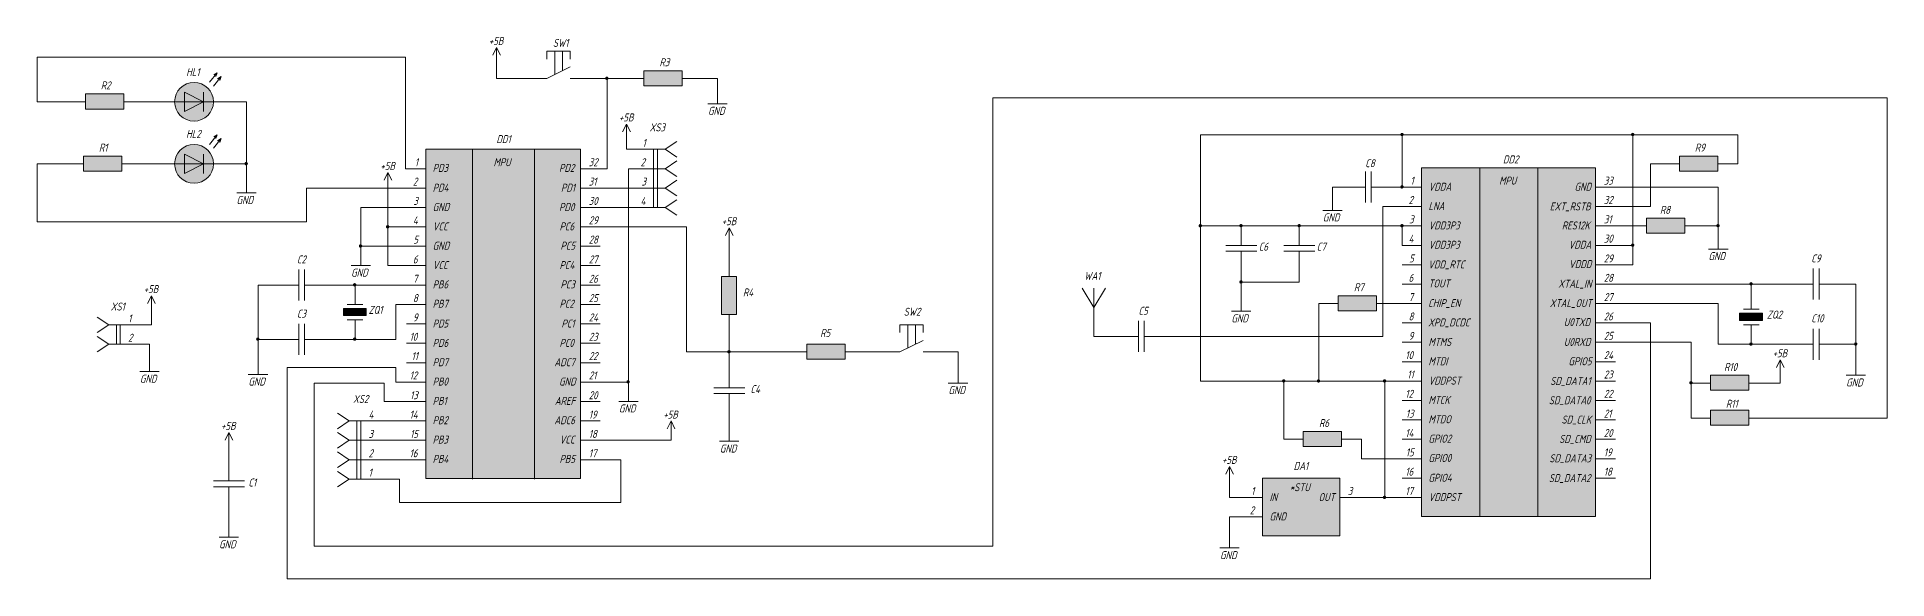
# Model space of a CAD drawing. Header units: inches. Extents: x -1760 to 1149, y 359 to 957.
# Drawn here: x -1759.9 to -1271.4, y 669.5 to 812.5 of the extents above; entities that cross this region are included whole.
import ezdxf

# ---------------------------------------------------------------- set-up
doc = ezdxf.new("R2010")
doc.units = ezdxf.units.IN
doc.header["$MEASUREMENT"] = 0
doc.layers.add('PDF_Geometry', color=7, linetype='Continuous')
doc.layers.add('PDF_Text', color=7, linetype='Continuous')
doc.layers.add('PDF_Solid Fills', color=7, linetype='Continuous', true_color=0x0d0d0d)
doc.styles.add('PDF GOST type A Italic', font='')
doc.styles.get('PDF GOST type A Italic').set_extended_font_data('GOST type A', italic=True)

msp = doc.modelspace()

# ---------------------------------------------------------------- hatches: boundary and pattern name
at = {"layer": 'PDF_Solid Fills', "transparency": 33554559}
for points in [[(-1609, 801.62, 0.419491), (-1609.46, 802.08), (-1609.46, 802.08, 0.413793), (-1609.91, 801.63), (-1609.91, 801.63, 0.419865), (-1609.45, 801.17), (-1609.45, 801.17, 0.413405)], [(-1609, 801.62, 0.419491), (-1609.46, 802.08), (-1609.46, 802.08, 0.413793), (-1609.91, 801.63), (-1609.91, 801.63, 0.419865), (-1609.45, 801.17), (-1609.45, 801.17, 0.413405)], [(-1399.06, 786.77, 0.419491), (-1399.51, 787.23), (-1399.51, 787.23, 0.413793), (-1399.97, 786.77), (-1399.97, 786.77, 0.419491), (-1399.51, 786.32), (-1399.51, 786.32, 0.413793)], [(-1399.06, 786.77, 0.419491), (-1399.51, 787.23), (-1399.51, 787.23, 0.413793), (-1399.97, 786.77), (-1399.97, 786.77, 0.419491), (-1399.51, 786.32), (-1399.51, 786.32, 0.413793)], [(-1399.06, 786.77, 0.419491), (-1399.51, 787.23), (-1399.51, 787.23, 0.413793), (-1399.97, 786.77), (-1399.97, 786.77, 0.419491), (-1399.51, 786.32), (-1399.51, 786.32, 0.413793)], [(-1338.14, 786.77, 0.419118), (-1338.59, 787.23), (-1338.59, 787.23, 0.413793), (-1339.05, 786.77), (-1339.05, 786.77, 0.419118), (-1338.59, 786.32), (-1338.59, 786.32, 0.413793)], [(-1338.14, 786.77, 0.419118), (-1338.59, 787.23), (-1338.59, 787.23, 0.413793), (-1339.05, 786.77), (-1339.05, 786.77, 0.419118), (-1338.59, 786.32), (-1338.59, 786.32, 0.413793)], [(-1704.23, 779.09, 0.419491), (-1704.69, 779.55), (-1704.69, 779.55, 0.414655), (-1705.14, 779.1), (-1705.14, 779.1, 0.419492), (-1704.68, 778.64), (-1704.68, 778.64, 0.412931)], [(-1399.06, 772.96, 0.419865), (-1399.51, 773.42), (-1399.51, 773.42, 0.413793), (-1399.97, 772.96), (-1399.97, 772.96, 0.419865), (-1399.51, 772.5), (-1399.51, 772.5, 0.413793)], [(-1399.06, 772.96, 0.419865), (-1399.51, 773.42), (-1399.51, 773.42, 0.413793), (-1399.97, 772.96), (-1399.97, 772.96, 0.419865), (-1399.51, 772.5), (-1399.51, 772.5, 0.413793)], [(-1399.06, 772.96, 0.419865), (-1399.51, 773.42), (-1399.51, 773.42, 0.413793), (-1399.97, 772.96), (-1399.97, 772.96, 0.419865), (-1399.51, 772.5), (-1399.51, 772.5, 0.413793)], [(-1399.06, 772.96, 0.419865), (-1399.51, 773.42), (-1399.51, 773.42, 0.413793), (-1399.97, 772.96), (-1399.97, 772.96, 0.419865), (-1399.51, 772.5), (-1399.51, 772.5, 0.413793)], [(-1666.88, 762.45, 0.419966), (-1667.33, 762.9), (-1667.33, 762.9, 0.413793), (-1667.79, 762.45), (-1667.79, 762.45, 0.419118), (-1667.33, 761.99), (-1667.33, 761.99, 0.414655)], [(-1666.88, 762.45, 0.419966), (-1667.33, 762.9), (-1667.33, 762.9, 0.413793), (-1667.79, 762.45), (-1667.79, 762.45, 0.419118), (-1667.33, 761.99), (-1667.33, 761.99, 0.414655)], [(-1452.3, 762.71, 0.418644), (-1452.76, 763.17), (-1452.76, 763.17, 0.413793), (-1453.22, 762.72), (-1453.22, 762.72, 0.419491), (-1452.76, 762.26), (-1452.76, 762.26, 0.412931)], [(-1452.3, 762.71, 0.418644), (-1452.76, 763.17), (-1452.76, 763.17, 0.413793), (-1453.22, 762.72), (-1453.22, 762.72, 0.419491), (-1452.76, 762.26), (-1452.76, 762.26, 0.412931)], [(-1452.3, 762.71, 0.418644), (-1452.76, 763.17), (-1452.76, 763.17, 0.413793), (-1453.22, 762.72), (-1453.22, 762.72, 0.419491), (-1452.76, 762.26), (-1452.76, 762.26, 0.412931)], [(-1441.56, 762.71, 0.419491), (-1442.02, 763.17), (-1442.02, 763.17, 0.413793), (-1442.47, 762.72), (-1442.47, 762.72, 0.419491), (-1442.01, 762.26), (-1442.01, 762.26, 0.413793)], [(-1441.56, 762.71, 0.419491), (-1442.02, 763.17), (-1442.02, 763.17, 0.413793), (-1442.47, 762.72), (-1442.47, 762.72, 0.419491), (-1442.01, 762.26), (-1442.01, 762.26, 0.413793)], [(-1441.56, 762.71, 0.419491), (-1442.02, 763.17), (-1442.02, 763.17, 0.413793), (-1442.47, 762.72), (-1442.47, 762.72, 0.419491), (-1442.01, 762.26), (-1442.01, 762.26, 0.413793)], [(-1441.56, 762.71, 0.419491), (-1442.02, 763.17), (-1442.02, 763.17, 0.413793), (-1442.47, 762.72), (-1442.47, 762.72, 0.419491), (-1442.01, 762.26), (-1442.01, 762.26, 0.413793)], [(-1426.21, 762.71, 0.419491), (-1426.67, 763.17), (-1426.67, 763.17, 0.413793), (-1427.12, 762.72), (-1427.12, 762.72, 0.419491), (-1426.66, 762.26), (-1426.66, 762.26, 0.413793)], [(-1426.21, 762.71, 0.419491), (-1426.67, 763.17), (-1426.67, 763.17, 0.413793), (-1427.12, 762.72), (-1427.12, 762.72, 0.419491), (-1426.66, 762.26), (-1426.66, 762.26, 0.413793)], [(-1426.21, 762.71, 0.419491), (-1426.67, 763.17), (-1426.67, 763.17, 0.413793), (-1427.12, 762.72), (-1427.12, 762.72, 0.419491), (-1426.66, 762.26), (-1426.66, 762.26, 0.413793)], [(-1426.21, 762.71, 0.419491), (-1426.67, 763.17), (-1426.67, 763.17, 0.413793), (-1427.12, 762.72), (-1427.12, 762.72, 0.419491), (-1426.66, 762.26), (-1426.66, 762.26, 0.413793)], [(-1399.06, 762.71, 0.419491), (-1399.51, 763.17), (-1399.51, 763.17, 0.413793), (-1399.97, 762.72), (-1399.97, 762.72, 0.419491), (-1399.51, 762.26), (-1399.51, 762.26, 0.413793)], [(-1399.06, 762.71, 0.419491), (-1399.51, 763.17), (-1399.51, 763.17, 0.413793), (-1399.97, 762.72), (-1399.97, 762.72, 0.419491), (-1399.51, 762.26), (-1399.51, 762.26, 0.413793)], [(-1399.06, 762.71, 0.419491), (-1399.51, 763.17), (-1399.51, 763.17, 0.413793), (-1399.97, 762.72), (-1399.97, 762.72, 0.419491), (-1399.51, 762.26), (-1399.51, 762.26, 0.413793)], [(-1399.06, 762.71, 0.419491), (-1399.51, 763.17), (-1399.51, 763.17, 0.413793), (-1399.97, 762.72), (-1399.97, 762.72, 0.419491), (-1399.51, 762.26), (-1399.51, 762.26, 0.413793)], [(-1315.61, 762.71, 0.419118), (-1316.07, 763.17), (-1316.07, 763.17, 0.413793), (-1316.52, 762.72), (-1316.52, 762.72, 0.419118), (-1316.06, 762.26), (-1316.06, 762.26, 0.413793)], [(-1315.61, 762.71, 0.419118), (-1316.07, 763.17), (-1316.07, 763.17, 0.413793), (-1316.52, 762.72), (-1316.52, 762.72, 0.419118), (-1316.06, 762.26), (-1316.06, 762.26, 0.413793)], [(-1674.03, 757.35, 0.419492), (-1674.49, 757.81), (-1674.49, 757.81, 0.414655), (-1674.94, 757.36), (-1674.94, 757.36, 0.419491), (-1674.48, 756.9), (-1674.48, 756.9, 0.412931)], [(-1674.03, 757.35, 0.419492), (-1674.49, 757.81), (-1674.49, 757.81, 0.414655), (-1674.94, 757.36), (-1674.94, 757.36, 0.419491), (-1674.48, 756.9), (-1674.48, 756.9, 0.412931)], [(-1674.03, 757.35, 0.419492), (-1674.49, 757.81), (-1674.49, 757.81, 0.414655), (-1674.94, 757.36), (-1674.94, 757.36, 0.419491), (-1674.48, 756.9), (-1674.48, 756.9, 0.412931)], [(-1338.14, 757.58, 0.419491), (-1338.59, 758.04), (-1338.59, 758.04, 0.413793), (-1339.05, 757.59), (-1339.05, 757.59, 0.419491), (-1338.59, 757.13), (-1338.59, 757.13, 0.413793)], [(-1338.14, 757.58, 0.419491), (-1338.59, 758.04), (-1338.59, 758.04, 0.413793), (-1339.05, 757.59), (-1339.05, 757.59, 0.419491), (-1338.59, 757.13), (-1338.59, 757.13, 0.413793)], [(-1338.14, 757.58, 0.419491), (-1338.59, 758.04), (-1338.59, 758.04, 0.413793), (-1339.05, 757.59), (-1339.05, 757.59, 0.419491), (-1338.59, 757.13), (-1338.59, 757.13, 0.413793)], [(-1675.57, 747.1, 0.419118), (-1676.02, 747.56), (-1676.02, 747.56, 0.414655), (-1676.48, 747.11), (-1676.48, 747.11, 0.420814), (-1676.02, 746.65), (-1676.02, 746.65, 0.414655)], [(-1675.57, 747.1, 0.419118), (-1676.02, 747.56), (-1676.02, 747.56, 0.414655), (-1676.48, 747.11), (-1676.48, 747.11, 0.420814), (-1676.02, 746.65), (-1676.02, 746.65, 0.414655)], [(-1675.57, 747.1, 0.419118), (-1676.02, 747.56), (-1676.02, 747.56, 0.414655), (-1676.48, 747.11), (-1676.48, 747.11, 0.420814), (-1676.02, 746.65), (-1676.02, 746.65, 0.414655)], [(-1441.56, 747.86, 0.419865), (-1442.02, 748.32), (-1442.02, 748.32, 0.413793), (-1442.47, 747.86), (-1442.47, 747.86, 0.419865), (-1442.01, 747.41), (-1442.01, 747.41, 0.413793)], [(-1441.56, 747.86, 0.419865), (-1442.02, 748.32), (-1442.02, 748.32, 0.413793), (-1442.47, 747.86), (-1442.47, 747.86, 0.419865), (-1442.01, 747.41), (-1442.01, 747.41, 0.413793)], [(-1441.56, 747.86, 0.419865), (-1442.02, 748.32), (-1442.02, 748.32, 0.413793), (-1442.47, 747.86), (-1442.47, 747.86, 0.419865), (-1442.01, 747.41), (-1442.01, 747.41, 0.413793)], [(-1306.9, 747.36, 0.419865), (-1307.36, 747.82), (-1307.36, 747.82, 0.413793), (-1307.81, 747.37), (-1307.81, 747.37, 0.419865), (-1307.35, 746.91), (-1307.35, 746.91, 0.413793)], [(-1306.9, 747.36, 0.419865), (-1307.36, 747.82), (-1307.36, 747.82, 0.413793), (-1307.81, 747.37), (-1307.81, 747.37, 0.419865), (-1307.35, 746.91), (-1307.35, 746.91, 0.413793)], [(-1701.16, 732.77, 0.419118), (-1701.62, 733.23), (-1701.62, 733.23, 0.413793), (-1702.07, 732.78), (-1702.07, 732.78, 0.419966), (-1701.61, 732.32), (-1701.61, 732.32, 0.414655)], [(-1701.16, 732.77, 0.419118), (-1701.62, 733.23), (-1701.62, 733.23, 0.413793), (-1702.07, 732.78), (-1702.07, 732.78, 0.419966), (-1701.61, 732.32), (-1701.61, 732.32, 0.414655)], [(-1675.57, 732.77, 0.419118), (-1676.02, 733.23), (-1676.02, 733.23, 0.414655), (-1676.48, 732.78), (-1676.48, 732.78, 0.420814), (-1676.02, 732.32), (-1676.02, 732.32, 0.414655)], [(-1675.57, 732.77, 0.419118), (-1676.02, 733.23), (-1676.02, 733.23, 0.414655), (-1676.48, 732.78), (-1676.48, 732.78, 0.420814), (-1676.02, 732.32), (-1676.02, 732.32, 0.414655)], [(-1576.75, 729.44, 0.419118), (-1577.21, 729.9), (-1577.21, 729.9, 0.413793), (-1577.66, 729.45), (-1577.66, 729.45, 0.419491), (-1577.2, 728.99), (-1577.2, 728.99, 0.413405)], [(-1576.75, 729.44, 0.419118), (-1577.21, 729.9), (-1577.21, 729.9, 0.413793), (-1577.66, 729.45), (-1577.66, 729.45, 0.419491), (-1577.2, 728.99), (-1577.2, 728.99, 0.413405)], [(-1306.9, 731.47, 0.419865), (-1307.36, 731.93), (-1307.36, 731.93, 0.413793), (-1307.81, 731.48), (-1307.81, 731.48, 0.419865), (-1307.35, 731.02), (-1307.35, 731.02, 0.413793)], [(-1306.9, 731.47, 0.419865), (-1307.36, 731.93), (-1307.36, 731.93, 0.413793), (-1307.81, 731.48), (-1307.81, 731.48, 0.419865), (-1307.35, 731.02), (-1307.35, 731.02, 0.413793)], [(-1279.24, 731.47, 0.419491), (-1279.7, 731.93), (-1279.7, 731.93, 0.413318), (-1280.16, 731.48), (-1280.16, 731.48, 0.419018), (-1279.7, 731.02), (-1279.7, 731.02, 0.413793)], [(-1279.24, 731.47, 0.419491), (-1279.7, 731.93), (-1279.7, 731.93, 0.413318), (-1280.16, 731.48), (-1280.16, 731.48, 0.419018), (-1279.7, 731.02), (-1279.7, 731.02, 0.413793)], [(-1279.24, 731.47, 0.419491), (-1279.7, 731.93), (-1279.7, 731.93, 0.413318), (-1280.16, 731.48), (-1280.16, 731.48, 0.419018), (-1279.7, 731.02), (-1279.7, 731.02, 0.413793)], [(-1603.39, 721.5, 0.419018), (-1603.85, 721.96), (-1603.85, 721.96, 0.413793), (-1604.3, 721.51), (-1604.3, 721.51, 0.419018), (-1603.84, 721.05), (-1603.84, 721.05, 0.412069)], [(-1603.39, 721.5, 0.419018), (-1603.85, 721.96), (-1603.85, 721.96, 0.413793), (-1604.3, 721.51), (-1604.3, 721.51, 0.419018), (-1603.84, 721.05), (-1603.84, 721.05, 0.412069)], [(-1430.29, 721.74, 0.419118), (-1430.75, 722.2), (-1430.75, 722.2, 0.413793), (-1431.2, 721.75), (-1431.2, 721.75, 0.419118), (-1430.75, 721.29), (-1430.75, 721.29, 0.413793)], [(-1421.09, 721.74, 0.419491), (-1421.55, 722.2), (-1421.55, 722.2, 0.413793), (-1422, 721.75), (-1422, 721.75, 0.419491), (-1421.54, 721.29), (-1421.54, 721.29, 0.413793)], [(-1403.66, 721.74, 0.419491), (-1404.12, 722.2), (-1404.12, 722.2, 0.413793), (-1404.57, 721.75), (-1404.57, 721.75, 0.419491), (-1404.11, 721.29), (-1404.11, 721.29, 0.413793)], [(-1403.66, 721.74, 0.419491), (-1404.12, 722.2), (-1404.12, 722.2, 0.413793), (-1404.57, 721.75), (-1404.57, 721.75, 0.419491), (-1404.11, 721.29), (-1404.11, 721.29, 0.413793)], [(-1322.76, 721.25, 0.418172), (-1323.22, 721.71), (-1323.22, 721.71, 0.412931), (-1323.67, 721.26), (-1323.67, 721.26, 0.419865), (-1323.21, 720.8), (-1323.21, 720.8, 0.412931)], [(-1322.76, 721.25, 0.418172), (-1323.22, 721.71), (-1323.22, 721.71, 0.412931), (-1323.67, 721.26), (-1323.67, 721.26, 0.419865), (-1323.21, 720.8), (-1323.21, 720.8, 0.412931)], [(-1322.76, 721.25, 0.418172), (-1323.22, 721.71), (-1323.22, 721.71, 0.412931), (-1323.67, 721.26), (-1323.67, 721.26, 0.419865), (-1323.21, 720.8), (-1323.21, 720.8, 0.412931)], [(-1322.76, 721.25, 0.418172), (-1323.22, 721.71), (-1323.22, 721.71, 0.412931), (-1323.67, 721.26), (-1323.67, 721.26, 0.419865), (-1323.21, 720.8), (-1323.21, 720.8, 0.412931)], [(-1403.66, 691.02, 0.419491), (-1404.12, 691.48), (-1404.12, 691.48, 0.413793), (-1404.57, 691.03), (-1404.57, 691.03, 0.420339), (-1404.11, 690.57), (-1404.11, 690.57, 0.414655)]]:
    msp.add_hatch(color=256, dxfattribs=at).paths.add_polyline_path(points)
at = {"layer": 'PDF_Solid Fills', "true_color": 0xfdfdfd, "transparency": 33554559}
for points in [[(-1713.46, 795.48, 0.414209), (-1718.53, 800.55), (-1718.53, 800.55, 0.413615), (-1723.59, 795.49), (-1723.59, 795.49, 0.414132), (-1718.52, 790.42), (-1718.52, 790.42, 0.413692)], [(-1713.46, 779.09, 0.414209), (-1718.53, 784.16), (-1718.53, 784.16, 0.413615), (-1723.59, 779.1), (-1723.59, 779.1, 0.414132), (-1718.52, 774.04), (-1718.52, 774.04, 0.413692)]]:
    msp.add_hatch(color=7, dxfattribs=at).paths.add_polyline_path(points)

# ---------------------------------------------------------------- linework, layer by layer
at = {"lineweight": 9}
for points in [[(-1599.66, 803.62), (-1589.54, 803.62), (-1589.54, 799.66), (-1599.66, 799.66)], [(-1747.12, 797.48), (-1737.03, 797.48), (-1737.03, 793.5), (-1747.12, 793.5)], [(-1747.64, 781.09), (-1737.53, 781.09), (-1737.53, 777.11), (-1747.64, 777.11)], [(-1394.32, 778.02), (-1348.38, 778.02), (-1348.38, 685.99), (-1394.32, 685.99)], [(-1326.22, 781.09), (-1316.13, 781.09), (-1316.13, 777.11), (-1326.22, 777.11)], [(-1334.94, 764.7), (-1324.81, 764.7), (-1324.81, 760.75), (-1334.94, 760.75)], [(-1579.19, 749.33), (-1575.21, 749.33), (-1575.21, 739.24), (-1579.19, 739.24)], [(-1416.35, 744.23), (-1406.24, 744.23), (-1406.24, 740.25), (-1416.35, 740.25)], [(-1310.36, 739.6), (-1304.34, 739.6), (-1304.34, 737.7), (-1310.36, 737.7)], [(-1556.66, 731.41), (-1546.54, 731.41), (-1546.54, 727.46), (-1556.66, 727.46)], [(-1318.03, 723.24), (-1307.94, 723.24), (-1307.94, 719.26), (-1318.03, 719.26)], [(-1318.03, 714), (-1307.94, 714), (-1307.94, 710.05), (-1318.03, 710.05)], [(-1425.56, 708.39), (-1415.44, 708.39), (-1415.44, 704.4), (-1425.56, 704.4)], [(-1436.33, 696.09), (-1415.96, 696.09), (-1415.96, 680.87), (-1436.33, 680.87)]]:
    msp.add_lwpolyline(points, close=True, dxfattribs=at)
for centre in [(-1718.46, 795.42), (-1718.46, 779.03)]:
    msp.add_circle(centre, 5.12, dxfattribs=at)
at = {"layer": 'PDF_Geometry', "color": 28, "lineweight": 9, "true_color": 0x0d0d0d}
for points in [[(-1662.4, 777.76), (-1662.63, 777.76), (-1662.63, 807.21), (-1759.92, 807.21), (-1759.92, 795.42), (-1752.25, 795.42)], [(-1630.38, 801.56), (-1638.58, 801.56), (-1638.58, 804.63)], [(-1611.18, 777.76), (-1609.39, 777.76), (-1609.39, 801.56), (-1614, 801.56)], [(-1604.79, 801.56), (-1609.39, 801.56)], [(-1584.32, 801.56), (-1580.21, 801.56), (-1580.21, 800.02)], [(-1662.4, 716.32), (-1668.28, 716.32), (-1668.28, 721.18), (-1686.72, 721.18), (-1686.72, 678.16), (-1507.5, 678.16), (-1507.5, 796.44), (-1271.44, 796.44), (-1271.44, 711.95), (-1302.68, 711.95)], [(-1731.78, 795.42), (-1728.71, 795.42)], [(-1708.21, 795.42), (-1704.63, 795.42), (-1704.63, 776.49)], [(-1399.44, 786.7), (-1452.69, 786.7), (-1452.69, 762.65), (-1441.95, 762.65), (-1426.61, 762.65), (-1399.44, 762.65), (-1399.44, 757.52)], [(-1338.52, 757.52), (-1338.52, 786.7), (-1399.44, 786.7), (-1399.44, 772.89), (-1402.52, 772.89)], [(-1310.87, 779.03), (-1310.87, 786.7), (-1338.52, 786.7)], [(-1602.24, 782.88), (-1604.27, 782.88), (-1604.27, 784.42)], [(-1662.4, 772.64), (-1688.75, 772.64), (-1688.75, 763.69), (-1759.92, 763.69), (-1759.92, 779.03), (-1752.77, 779.03)], [(-1732.27, 779.03), (-1728.71, 779.03)], [(-1708.21, 779.03), (-1704.63, 779.03)], [(-1611.18, 721.44), (-1603.77, 721.44), (-1603.77, 777.76), (-1602.24, 777.76)], [(-1343.13, 767.77), (-1333.93, 767.77), (-1333.93, 779.03), (-1331.35, 779.03)], [(-1602.24, 772.64), (-1611.18, 772.64)], [(-1417.89, 771.88), (-1417.89, 772.89), (-1414.3, 772.89)], [(-1343.13, 772.89), (-1316, 772.89), (-1316, 762.65)], [(-1662.4, 757.29), (-1674.42, 757.29), (-1674.42, 767.51), (-1662.4, 767.51)], [(-1667.27, 762.38), (-1667.27, 771.62)], [(-1602.24, 767.51), (-1611.18, 767.51)], [(-1462.42, 733.46), (-1404.57, 733.46), (-1404.57, 767.77), (-1399.44, 767.77)], [(-1662.4, 752.17), (-1667.27, 752.17), (-1667.27, 762.38), (-1662.4, 762.38)], [(-1561.76, 729.38), (-1577.14, 729.38), (-1588.4, 729.38), (-1588.4, 762.38), (-1611.18, 762.38)], [(-1452.69, 762.65), (-1452.69, 721.68), (-1404.05, 721.68)], [(-1426.61, 762.65), (-1426.61, 762.65)], [(-1343.13, 762.65), (-1340.06, 762.65)], [(-1319.56, 762.65), (-1316, 762.65), (-1316, 761.64)], [(-1343.13, 752.42), (-1338.52, 752.42), (-1338.52, 757.52), (-1343.13, 757.52)], [(-1577.14, 754.45), (-1577.14, 757.03)], [(-1441.95, 750.89), (-1441.95, 747.79), (-1426.61, 747.79), (-1426.61, 750.89)], [(-1441.95, 747.79), (-1441.95, 745.24)], [(-1695.93, 747.04), (-1701.55, 747.04), (-1701.55, 732.71), (-1695.93, 732.71)], [(-1684.15, 747.04), (-1675.95, 747.04), (-1662.4, 747.04)], [(-1307.29, 747.3), (-1343.13, 747.3)], [(-1296.02, 747.3), (-1307.29, 747.3), (-1307.29, 745.76)], [(-1284.24, 747.3), (-1279.63, 747.3), (-1279.63, 731.41), (-1284.24, 731.41)], [(-1732.79, 736.53), (-1729.73, 736.53), (-1729.73, 739.1)], [(-1662.4, 741.91), (-1665.21, 741.91), (-1665.21, 732.71), (-1684.15, 732.71)], [(-1421.48, 742.18), (-1421.48, 721.68)], [(-1399.44, 742.18), (-1400.98, 742.18)], [(-1343.13, 742.18), (-1316, 742.18), (-1316, 731.41), (-1296.02, 731.41)], [(-1343.13, 737.05), (-1333.93, 737.05), (-1333.93, 669.47), (-1693.88, 669.47), (-1693.88, 725.27), (-1665.21, 725.27), (-1665.21, 721.44), (-1662.4, 721.44)], [(-1577.14, 725), (-1577.14, 733.98)], [(-1480.87, 736.04), (-1480.87, 733.46), (-1474.21, 733.46)], [(-1732.79, 731.41), (-1730.25, 731.41), (-1730.25, 729.38)], [(-1701.55, 728.6), (-1701.55, 732.71)], [(-1541.29, 729.38), (-1537.18, 729.38)], [(-1520.82, 729.38), (-1516.71, 729.38), (-1516.71, 726.3)], [(-1343.13, 731.93), (-1323.15, 731.93), (-1323.15, 721.18), (-1323.15, 711.95)], [(-1279.63, 731.41), (-1279.63, 728.34)], [(-1430.69, 706.33), (-1430.69, 721.68)], [(-1399.44, 721.68), (-1404.05, 721.68), (-1404.05, 690.96)], [(-1302.68, 721.18), (-1299.61, 721.18), (-1299.61, 722.2)], [(-1577.14, 713.25), (-1577.14, 710.94)], [(-1669.29, 711.19), (-1662.4, 711.19)], [(-1669.29, 706.07), (-1662.4, 706.07)], [(-1611.18, 706.07), (-1592.49, 706.07)], [(-1399.44, 701.2), (-1410.21, 701.2), (-1410.21, 706.33)], [(-1709.26, 700.45), (-1709.26, 703)], [(-1669.29, 700.95), (-1662.4, 700.95)], [(-1669.29, 695.82), (-1664.18, 695.82), (-1664.18, 689.68), (-1605.8, 689.68), (-1605.8, 700.95), (-1611.18, 700.95)], [(-1445.02, 694.02), (-1445.02, 690.96), (-1441.43, 690.96)], [(-1399.44, 690.96), (-1410.71, 690.96)], [(-1709.26, 688.67), (-1709.26, 685.6)], [(-1445.02, 682.76), (-1445.02, 685.86), (-1441.43, 685.86)]]:
    msp.add_lwpolyline(points, dxfattribs=at)
at = {"layer": 'PDF_Geometry', "lineweight": 9}
for points in [[(-1639.59, 807.73), (-1638.58, 809.76), (-1638.58, 804.63)], [(-1637.57, 807.73), (-1638.58, 809.76)], [(-1625.26, 806.68), (-1625.26, 808.74), (-1619.12, 808.74), (-1619.12, 806.68)], [(-1623.23, 802.6), (-1623.23, 808.74)], [(-1621.17, 808.74), (-1621.17, 803.62)], [(-1714.37, 800.55), (-1712.32, 803.1)], [(-1713.34, 799.53), (-1711.28, 802.08)], [(-1713.23, 802.5), (-1712.32, 803.1), (-1712.69, 802.08)], [(-1712.22, 801.48), (-1711.28, 802.08), (-1711.67, 801.04)], [(-1619.12, 804.63), (-1625.26, 801.56), (-1630.38, 801.56)], [(-1619.12, 801.56), (-1614, 801.56)], [(-1599.66, 801.56), (-1604.79, 801.56)], [(-1589.41, 801.56), (-1584.32, 801.56)], [(-1728.71, 795.42), (-1723.59, 795.42), (-1721.01, 795.42), (-1721.01, 797.99), (-1715.92, 795.42), (-1721.01, 792.87), (-1721.01, 795.42), (-1715.92, 795.42), (-1715.92, 797.99)], [(-1580.21, 794.9), (-1580.21, 800.02)], [(-1747.12, 795.42), (-1752.25, 795.42)], [(-1736.91, 795.42), (-1731.78, 795.42)], [(-1708.21, 795.42), (-1713.34, 795.42), (-1715.92, 795.42), (-1715.92, 792.87)], [(-1577.66, 794.9), (-1582.75, 794.9)], [(-1714.37, 784.16), (-1712.32, 786.7)], [(-1713.23, 786.14), (-1712.32, 786.7), (-1712.69, 785.69)], [(-1605.31, 787.49), (-1604.27, 789.54), (-1604.27, 784.42)], [(-1603.25, 787.49), (-1604.27, 789.54)], [(-1728.71, 779.03), (-1723.59, 779.03), (-1721.01, 779.03), (-1721.01, 781.61), (-1715.92, 779.03), (-1721.01, 776.49), (-1721.01, 779.03), (-1715.92, 779.03), (-1715.92, 781.61)], [(-1713.34, 783.14), (-1711.28, 785.69)], [(-1712.22, 785.09), (-1711.28, 785.69), (-1711.67, 784.68)], [(-1644.97, 782.88), (-1644.97, 695.82)], [(-1628.59, 782.88), (-1628.59, 695.82)], [(-1597.11, 782.88), (-1602.24, 782.88)], [(-1594.04, 767.51), (-1597.11, 767.51), (-1597.11, 782.88), (-1594.04, 782.88)], [(-1596.07, 767.51), (-1596.07, 782.88)], [(-1590.95, 780.83), (-1594.04, 782.88), (-1590.95, 784.94)], [(-1747.64, 779.03), (-1752.77, 779.03)], [(-1737.4, 779.03), (-1732.27, 779.03)], [(-1708.21, 779.03), (-1713.34, 779.03), (-1715.92, 779.03), (-1715.92, 776.49)], [(-1668.28, 774.69), (-1667.27, 776.74), (-1667.27, 771.62)], [(-1666.23, 774.69), (-1667.27, 776.74)], [(-1657.28, 777.76), (-1662.4, 777.76)], [(-1616.31, 777.76), (-1611.18, 777.76)], [(-1594.04, 777.76), (-1597.11, 777.76), (-1602.24, 777.76)], [(-1590.95, 775.7), (-1594.04, 777.76), (-1590.95, 779.81)], [(-1409.18, 776.98), (-1409.18, 768.79)], [(-1407.64, 776.98), (-1407.64, 768.79)], [(-1378.97, 778.02), (-1378.97, 685.86)], [(-1363.6, 778.02), (-1363.6, 685.86)], [(-1326.22, 779.03), (-1331.35, 779.03)], [(-1316, 779.03), (-1310.87, 779.03)], [(-1704.63, 771.36), (-1704.63, 776.49)], [(-1657.28, 772.64), (-1662.4, 772.64)], [(-1616.31, 772.64), (-1611.18, 772.64)], [(-1594.04, 772.64), (-1597.11, 772.64), (-1602.24, 772.64)], [(-1590.95, 770.58), (-1594.04, 772.64), (-1590.95, 774.69)], [(-1417.89, 766.75), (-1417.89, 771.88)], [(-1409.18, 772.89), (-1414.3, 772.89)], [(-1407.64, 772.89), (-1402.52, 772.89)], [(-1394.32, 772.89), (-1399.44, 772.89)], [(-1348.26, 772.89), (-1343.13, 772.89)], [(-1702.07, 771.36), (-1707.2, 771.36)], [(-1657.28, 767.51), (-1662.4, 767.51)], [(-1616.31, 767.51), (-1611.18, 767.51)], [(-1597.11, 767.51), (-1602.24, 767.51)], [(-1590.95, 765.46), (-1594.04, 767.51), (-1590.95, 769.56)], [(-1394.32, 767.77), (-1399.44, 767.77)], [(-1348.26, 767.77), (-1343.13, 767.77)], [(-1657.28, 762.38), (-1662.4, 762.38)], [(-1616.31, 762.38), (-1611.18, 762.38)], [(-1578.15, 760.09), (-1577.14, 762.15), (-1577.14, 757.03)], [(-1576.12, 760.09), (-1577.14, 762.15)], [(-1441.95, 757.52), (-1441.95, 762.65)], [(-1426.61, 757.52), (-1426.61, 762.65)], [(-1415.32, 766.75), (-1420.44, 766.75)], [(-1394.32, 762.65), (-1399.44, 762.65)], [(-1348.26, 762.65), (-1343.13, 762.65)], [(-1334.94, 762.65), (-1340.06, 762.65)], [(-1324.69, 762.65), (-1319.56, 762.65)], [(-1674.42, 752.17), (-1674.42, 757.29)], [(-1657.28, 757.29), (-1662.4, 757.29)], [(-1616.31, 757.29), (-1611.18, 757.29)], [(-1446.06, 757.52), (-1437.87, 757.52)], [(-1430.69, 757.52), (-1422.49, 757.52)], [(-1394.32, 757.52), (-1399.44, 757.52)], [(-1348.26, 757.52), (-1343.13, 757.52)], [(-1316, 756.51), (-1316, 761.64)], [(-1577.14, 749.33), (-1577.14, 754.45)], [(-1446.06, 755.99), (-1437.87, 755.99)], [(-1441.95, 755.99), (-1441.95, 750.89)], [(-1430.69, 755.99), (-1422.49, 755.99)], [(-1426.61, 755.99), (-1426.61, 750.89)], [(-1394.32, 752.42), (-1399.44, 752.42)], [(-1348.26, 752.42), (-1343.13, 752.42)], [(-1313.42, 756.51), (-1318.55, 756.51)], [(-1690.81, 751.12), (-1690.81, 742.93)], [(-1689.27, 751.12), (-1689.27, 742.93)], [(-1671.87, 752.17), (-1677, 752.17)], [(-1657.28, 752.17), (-1662.4, 752.17)], [(-1616.31, 752.17), (-1611.18, 752.17)], [(-1290.9, 751.38), (-1290.9, 743.19)], [(-1289.37, 751.38), (-1289.37, 743.19)], [(-1730.74, 742.18), (-1729.73, 744.23), (-1729.73, 739.1)], [(-1728.71, 742.18), (-1729.73, 744.23)], [(-1690.81, 747.04), (-1695.93, 747.04)], [(-1689.27, 747.04), (-1684.15, 747.04)], [(-1675.95, 741.91), (-1675.95, 747.04)], [(-1657.28, 747.04), (-1662.4, 747.04)], [(-1616.31, 747.04), (-1611.18, 747.04)], [(-1477.79, 746.26), (-1480.87, 741.13), (-1483.93, 746.26)], [(-1480.87, 736.04), (-1480.87, 741.13), (-1480.87, 746.26)], [(-1441.95, 740.12), (-1441.95, 745.24)], [(-1394.32, 747.3), (-1399.44, 747.3)], [(-1348.26, 747.3), (-1343.13, 747.3)], [(-1307.29, 740.64), (-1307.29, 745.76)], [(-1290.9, 747.3), (-1296.02, 747.3)], [(-1289.37, 747.3), (-1284.24, 747.3)], [(-1744.06, 738.58), (-1740.98, 736.53), (-1744.06, 734.51)], [(-1678.01, 741.91), (-1673.9, 741.91)], [(-1678.01, 737.83), (-1673.9, 737.83)], [(-1675.95, 737.83), (-1675.95, 732.71)], [(-1657.28, 741.91), (-1662.4, 741.91)], [(-1616.31, 741.91), (-1611.18, 741.91)], [(-1577.14, 739.1), (-1577.14, 733.98)], [(-1439.41, 740.12), (-1444.52, 740.12)], [(-1416.35, 742.18), (-1421.48, 742.18)], [(-1406.1, 742.18), (-1400.98, 742.18)], [(-1394.32, 742.18), (-1399.44, 742.18)], [(-1348.26, 742.18), (-1343.13, 742.18)], [(-1309.34, 740.64), (-1305.23, 740.64)], [(-1744.06, 733.46), (-1740.98, 731.41), (-1744.06, 729.38)], [(-1740.98, 736.53), (-1737.92, 736.53), (-1737.92, 731.41), (-1740.98, 731.41)], [(-1738.93, 736.53), (-1738.93, 731.41)], [(-1737.92, 736.53), (-1732.79, 736.53)], [(-1690.81, 736.79), (-1690.81, 728.6)], [(-1689.27, 736.79), (-1689.27, 728.6)], [(-1657.28, 736.79), (-1662.4, 736.79)], [(-1616.31, 736.79), (-1611.18, 736.79)], [(-1532.09, 734.51), (-1532.09, 736.53), (-1525.92, 736.53), (-1525.92, 734.51)], [(-1530.02, 730.39), (-1530.02, 736.53)], [(-1527.97, 736.53), (-1527.97, 731.41)], [(-1469.08, 733.46), (-1474.21, 733.46)], [(-1469.08, 737.57), (-1469.08, 729.38)], [(-1467.55, 737.57), (-1467.55, 729.38)], [(-1467.55, 733.46), (-1462.42, 733.46)], [(-1394.32, 737.05), (-1399.44, 737.05)], [(-1348.26, 737.05), (-1343.13, 737.05)], [(-1309.34, 736.53), (-1305.23, 736.53)], [(-1307.29, 736.53), (-1307.29, 731.41)], [(-1290.9, 735.52), (-1290.9, 727.32)], [(-1289.37, 735.52), (-1289.37, 727.32)], [(-1737.92, 731.41), (-1732.79, 731.41)], [(-1730.25, 724.25), (-1730.25, 729.38)], [(-1701.55, 723.47), (-1701.55, 728.6)], [(-1690.81, 732.71), (-1695.93, 732.71)], [(-1689.27, 732.71), (-1684.15, 732.71)], [(-1657.28, 731.67), (-1662.4, 731.67)], [(-1616.31, 731.67), (-1611.18, 731.67)], [(-1556.66, 729.38), (-1561.76, 729.38)], [(-1546.42, 729.38), (-1541.29, 729.38)], [(-1525.92, 732.44), (-1532.09, 729.38), (-1537.18, 729.38)], [(-1525.92, 729.38), (-1520.82, 729.38)], [(-1394.32, 731.93), (-1399.44, 731.93)], [(-1348.26, 731.93), (-1343.13, 731.93)], [(-1290.9, 731.41), (-1296.02, 731.41)], [(-1289.37, 731.41), (-1284.24, 731.41)], [(-1279.63, 723.24), (-1279.63, 728.34)], [(-1727.67, 724.25), (-1732.79, 724.25)], [(-1699, 723.47), (-1704.13, 723.47)], [(-1657.28, 726.54), (-1662.4, 726.54)], [(-1616.31, 726.54), (-1611.18, 726.54)], [(-1577.14, 719.91), (-1577.14, 725)], [(-1516.71, 721.18), (-1516.71, 726.3)], [(-1394.32, 726.8), (-1399.44, 726.8)], [(-1348.26, 726.8), (-1343.13, 726.8)], [(-1300.63, 725.27), (-1299.61, 727.32), (-1299.61, 722.2)], [(-1298.57, 725.27), (-1299.61, 727.32)], [(-1277.08, 723.24), (-1282.19, 723.24)], [(-1657.28, 721.44), (-1662.4, 721.44)], [(-1616.31, 721.44), (-1611.18, 721.44)], [(-1603.77, 716.32), (-1603.77, 721.44)], [(-1581.22, 719.91), (-1573.03, 719.91)], [(-1581.22, 718.38), (-1573.03, 718.38)], [(-1577.14, 718.38), (-1577.14, 713.25)], [(-1514.16, 721.18), (-1519.29, 721.18)], [(-1394.32, 721.68), (-1399.44, 721.68)], [(-1348.26, 721.68), (-1343.13, 721.68)], [(-1318.03, 721.18), (-1323.15, 721.18)], [(-1307.81, 721.18), (-1302.68, 721.18)], [(-1680.56, 713.25), (-1677.49, 711.19), (-1680.56, 709.14)], [(-1657.28, 716.32), (-1662.4, 716.32)], [(-1616.31, 716.32), (-1611.18, 716.32)], [(-1601.2, 716.32), (-1606.32, 716.32)], [(-1394.32, 716.58), (-1399.44, 716.58)], [(-1348.26, 716.58), (-1343.13, 716.58)], [(-1677.49, 711.19), (-1674.42, 711.19), (-1674.42, 695.82), (-1677.49, 695.82)], [(-1675.43, 711.19), (-1675.43, 695.82)], [(-1674.42, 711.19), (-1669.29, 711.19)], [(-1657.28, 711.19), (-1662.4, 711.19)], [(-1616.31, 711.19), (-1611.18, 711.19)], [(-1593.52, 709.14), (-1592.49, 711.19), (-1592.49, 706.07)], [(-1591.47, 709.14), (-1592.49, 711.19)], [(-1577.14, 705.81), (-1577.14, 710.94)], [(-1394.32, 711.45), (-1399.44, 711.45)], [(-1348.26, 711.45), (-1343.13, 711.45)], [(-1318.03, 711.95), (-1323.15, 711.95)], [(-1307.81, 711.95), (-1302.68, 711.95)], [(-1710.27, 706.07), (-1709.26, 708.12), (-1709.26, 703)], [(-1708.21, 706.07), (-1709.26, 708.12)], [(-1680.56, 708.12), (-1677.49, 706.07), (-1680.56, 704.01)], [(-1677.49, 706.07), (-1674.42, 706.07), (-1669.29, 706.07)], [(-1657.28, 706.07), (-1662.4, 706.07)], [(-1616.31, 706.07), (-1611.18, 706.07)], [(-1574.58, 705.81), (-1579.69, 705.81)], [(-1425.56, 706.33), (-1430.69, 706.33)], [(-1415.32, 706.33), (-1410.21, 706.33)], [(-1394.32, 706.33), (-1399.44, 706.33)], [(-1348.26, 706.33), (-1343.13, 706.33)], [(-1709.26, 695.33), (-1709.26, 700.45)], [(-1680.56, 703), (-1677.49, 700.95), (-1680.56, 698.89)], [(-1677.49, 700.95), (-1674.42, 700.95), (-1669.29, 700.95)], [(-1657.28, 700.95), (-1662.4, 700.95)], [(-1616.31, 700.95), (-1611.18, 700.95)], [(-1446.06, 697.12), (-1445.02, 699.15), (-1445.02, 694.02)], [(-1444, 697.12), (-1445.02, 699.15)], [(-1394.32, 701.2), (-1399.44, 701.2)], [(-1348.26, 701.2), (-1343.13, 701.2)], [(-1713.34, 695.33), (-1705.14, 695.33)], [(-1713.34, 693.79), (-1705.14, 693.79)], [(-1709.26, 693.79), (-1709.26, 688.67)], [(-1680.56, 697.87), (-1677.49, 695.82), (-1680.56, 693.79)], [(-1674.42, 695.82), (-1669.29, 695.82)], [(-1394.32, 696.09), (-1399.44, 696.09)], [(-1348.26, 696.09), (-1343.13, 696.09)], [(-1436.33, 690.96), (-1441.43, 690.96)], [(-1415.83, 690.96), (-1410.71, 690.96)], [(-1394.32, 690.96), (-1399.44, 690.96)], [(-1709.26, 680.48), (-1709.26, 685.6)], [(-1436.33, 685.86), (-1441.43, 685.86)], [(-1706.68, 680.48), (-1711.8, 680.48)], [(-1445.02, 677.67), (-1445.02, 682.76)], [(-1442.47, 677.67), (-1447.6, 677.67)]]:
    msp.add_lwpolyline(points, dxfattribs=at)
for points in [[(-1657.28, 782.88), (-1616.44, 782.88), (-1616.44, 695.95), (-1657.28, 695.95)], [(-1679.03, 740.9), (-1673.01, 740.9), (-1673.01, 738.98), (-1679.03, 738.98)]]:
    msp.add_lwpolyline(points, close=True, dxfattribs=at)
at = {"layer": 'PDF_Solid Fills', "color": 7, "lineweight": 9, "true_color": 0xfdfdfd, "transparency": 33554559}
for points in [[(-1589.54, 803.62), (-1599.66, 803.62), (-1589.54, 799.66), (-1599.66, 799.66)], [(-1737.03, 797.48), (-1747.12, 797.48), (-1737.03, 793.5), (-1747.12, 793.5)], [(-1616.44, 782.88), (-1657.28, 782.88), (-1616.44, 695.95), (-1657.28, 695.95)], [(-1737.53, 781.09), (-1747.64, 781.09), (-1737.53, 777.11), (-1747.64, 777.11)], [(-1348.38, 778.02), (-1394.32, 778.02), (-1348.38, 685.99), (-1394.32, 685.99)], [(-1316.13, 781.09), (-1326.22, 781.09), (-1316.13, 777.11), (-1326.22, 777.11)], [(-1324.81, 764.7), (-1334.94, 764.7), (-1324.81, 760.75), (-1334.94, 760.75)], [(-1575.21, 749.33), (-1579.19, 749.33), (-1575.21, 739.24), (-1579.19, 739.24)], [(-1406.24, 744.23), (-1416.35, 744.23), (-1406.24, 740.25), (-1416.35, 740.25)], [(-1673.01, 740.9), (-1679.03, 740.9), (-1673.01, 738.98), (-1679.03, 738.98)], [(-1304.34, 739.6), (-1310.36, 739.6), (-1304.34, 737.7), (-1310.36, 737.7)], [(-1546.54, 731.41), (-1556.66, 731.41), (-1546.54, 727.46), (-1556.66, 727.46)], [(-1307.94, 723.24), (-1318.03, 723.24), (-1307.94, 719.26), (-1318.03, 719.26)], [(-1307.94, 714), (-1318.03, 714), (-1307.94, 710.05), (-1318.03, 710.05)], [(-1415.44, 708.39), (-1425.56, 708.39), (-1415.44, 704.4), (-1425.56, 704.4)], [(-1415.96, 696.09), (-1436.33, 696.09), (-1415.96, 680.87), (-1436.33, 680.87)]]:
    msp.add_solid(points, dxfattribs=at)

# ---------------------------------------------------------------- texts
at = {"layer": 'PDF_Text', "attachment_point": 7, "style": 'PDF GOST type A Italic'}
for s, insert, char_height in [('+5В', (-1640.63, 810.4), 2.113), ('HL1', (-1720.55, 802.18), 2.113), ('+5В', (-1606.27, 790.23), 2.113), ('GND', (-1582.74, 791.97), 2.113), ('HL2', (-1720.55, 785.87), 2.113), ('DD1', (-1638.64, 784.5), 2.113), ('1', (-1600.05, 783.51), 2.11), ('+5В', (-1669.26, 777.41), 2.113), ('1', (-1660.18, 778.4), 2.11), ('PD3', (-1655.45, 776.91), 2.113), ('MPU', (-1639.39, 778.4), 2.113), ('PD2', (-1622.08, 776.91), 2.113), ('32', (-1614.24, 778.4), 2.113), ('2', (-1600.55, 778.4), 2.11), ('DD2', (-1372.86, 779.15), 2.113), ('2', (-1660.67, 773.3), 2.11), ('PD4', (-1655.45, 771.68), 2.113), ('PD1', (-1621.58, 771.68), 2.113), ('31', (-1614.24, 773.3), 2.113), ('3', (-1600.3, 773.3), 2.11), ('1', (-1397.26, 773.55), 2.11), ('VDDA', (-1392.53, 771.93), 2.113), ('MPU', (-1373.86, 773.55), 2.113), ('GND', (-1353.94, 771.93), 2.113), ('33', (-1346.22, 773.55), 2.113), ('GND', (-1707.23, 768.44), 2.113), ('3', (-1660.55, 768.19), 2.11), ('GND', (-1655.45, 766.58), 2.113), ('PD0', (-1622.08, 766.58), 2.113), ('30', (-1614.24, 768.19), 2.113), ('4', (-1600.55, 768.19), 2.11), ('2', (-1397.76, 768.44), 2.11), ('LNA', (-1392.53, 766.83), 2.113), ('EXT_RSTB', (-1360.49, 766.53), 2.113), ('32', (-1346.22, 768.44), 2.113), ('4', (-1660.67, 763.09), 2.11), ('VCC', (-1655.45, 761.47), 2.113), ('PC6', (-1621.96, 761.47), 2.113), ('29', (-1614.24, 763.09), 2.113), ('+5В', (-1579.13, 762.84), 2.113), ('GND', (-1420.41, 763.84), 2.113), ('3', (-1397.63, 763.34), 2.11), ('VDD3P3', (-1392.53, 761.72), 2.113), ('RES12K', (-1357.3, 761.72), 2.113), ('31', (-1346.22, 763.34), 2.113), ('5', (-1660.55, 757.99), 2.11), ('GND', (-1655.45, 756.37), 2.113), ('PC5', (-1621.71, 756.37), 2.113), ('28', (-1614.24, 757.99), 2.113), ('4', (-1397.76, 758.23), 2.11), ('VDD3P3', (-1392.53, 756.62), 2.113), ('VDDA', (-1355.56, 756.62), 2.113), ('30', (-1346.22, 758.24), 2.113), ('6', (-1660.67, 752.76), 2.11), ('VCC', (-1655.45, 751.26), 2.113), ('PC4', (-1621.96, 751.26), 2.113), ('27', (-1614.24, 752.76), 2.113), ('5', (-1397.63, 753.01), 2.11), ('VDD_RTC', (-1392.61, 751.22), 2.113), ('VDDD', (-1355.43, 751.51), 2.113), ('29', (-1346.22, 753.01), 2.113), ('GND', (-1318.58, 753.63), 2.113), ('GND', (-1676.98, 749.27), 2.113), ('7', (-1660.67, 747.65), 2.11), ('PB6', (-1655.45, 746.16), 2.113), ('PC3', (-1621.71, 746.16), 2.113), ('26', (-1614.24, 747.65), 2.113), ('6', (-1397.76, 747.9), 2.11), ('TOUT', (-1392.53, 746.41), 2.113), ('XTAL_IN', (-1358.25, 746.12), 2.113), ('28', (-1346.22, 747.9), 2.113), ('+5В', (-1731.76, 744.92), 2.113), ('8', (-1660.67, 742.55), 2.11), ('PB7', (-1655.45, 741.06), 2.113), ('PC2', (-1621.96, 741.06), 2.113), ('25', (-1614.24, 742.55), 2.113), ('7', (-1397.76, 742.8), 2.11), ('CHIP_EN', (-1392.61, 741.01), 2.113), ('XTAL_OUT', (-1360.49, 741.01), 2.113), ('27', (-1346.22, 742.8), 2.113), ('1', (-1735.86, 737.2), 2.11), ('9', (-1660.67, 737.45), 2.11), ('PD5', (-1655.45, 735.83), 2.113), ('PC1', (-1621.46, 735.83), 2.113), ('24', (-1614.24, 737.45), 2.113), ('GND', (-1444.56, 737.2), 2.113), ('8', (-1397.76, 737.7), 2.11), ('XPD_DCDC', (-1392.61, 735.91), 2.113), ('U0TXD', (-1356.8, 736.2), 2.113), ('26', (-1346.22, 737.7), 2.113), ('2', (-1735.86, 732.09), 2.11), ('10', (-1661.55, 732.34), 2.113), ('PD6', (-1655.45, 730.72), 2.113), ('PC0', (-1621.96, 730.72), 2.113), ('23', (-1614.24, 732.34), 2.113), ('9', (-1397.76, 732.59), 2.11), ('MTMS', (-1392.53, 730.97), 2.113), ('U0RXD', (-1356.8, 730.97), 2.113), ('25', (-1346.22, 732.59), 2.113), ('11', (-1661.05, 727.24), 2.113), ('22', (-1614.24, 727.24), 2.113), ('10', (-1398.63, 727.49), 2.113), ('MTDI', (-1392.53, 725.87), 2.113), ('GPIO5', (-1355.56, 725.87), 2.113), ('24', (-1346.22, 727.49), 2.113), ('+5В', (-1301.65, 727.99), 2.113), ('GND', (-1732.75, 721.26), 2.113), ('12', (-1661.55, 722.13), 2.113), ('PD7', (-1655.45, 725.62), 2.113), ('ADC7', (-1623.33, 725.62), 2.113), ('21', (-1614.24, 722.13), 2.113), ('11', (-1398.13, 722.38), 2.113), ('23', (-1346.22, 722.38), 2.113), ('GND', (-1704.12, 720.52), 2.113), ('13', (-1661.42, 716.91), 2.113), ('PB0', (-1655.45, 720.52), 2.113), ('GND', (-1622.08, 720.52), 2.113), ('20', (-1614.24, 716.91), 2.113), ('GND', (-1519.26, 718.28), 2.113), ('12', (-1398.63, 717.28), 2.113), ('VDDPST', (-1392.53, 720.76), 2.113), ('SD_DATA1', (-1360.36, 720.47), 2.113), ('22', (-1346.22, 717.28), 2.113), ('GND', (-1282.23, 720.27), 2.113), ('4', (-1672.38, 711.8), 2.11), ('14', (-1661.55, 711.8), 2.113), ('PB1', (-1655.45, 715.41), 2.113), ('AREF', (-1623.2, 715.41), 2.113), ('19', (-1614.24, 711.8), 2.113), ('GND', (-1606.27, 713.42), 2.113), ('+5В', (-1594.57, 711.8), 2.113), ('13', (-1398.5, 712.05), 2.113), ('MTCK', (-1392.53, 715.66), 2.113), ('SD_DATA0', (-1360.74, 715.37), 2.113), ('21', (-1346.22, 712.05), 2.113), ('+5В', (-1711.34, 708.81), 2.113), ('3', (-1672.38, 706.7), 2.11), ('15', (-1661.42, 706.7), 2.113), ('PB2', (-1655.45, 710.31), 2.113), ('ADC6', (-1623.33, 710.31), 2.113), ('18', (-1614.24, 706.7), 2.113), ('14', (-1398.63, 706.95), 2.113), ('MTDO', (-1392.53, 710.56), 2.113), ('SD_CLK', (-1357.38, 710.27), 2.113), ('20', (-1346.22, 706.95), 2.113), ('2', (-1672.38, 701.59), 2.11), ('16', (-1661.55, 701.59), 2.113), ('PB3', (-1655.45, 705.2), 2.113), ('VCC', (-1621.96, 705.2), 2.113), ('17', (-1614.24, 701.59), 2.113), ('GND', (-1579.63, 702.84), 2.113), ('15', (-1398.5, 701.84), 2.113), ('GPIO2', (-1392.53, 705.45), 2.113), ('SD_CMD', (-1358, 705.16), 2.113), ('19', (-1346.22, 701.84), 2.113), ('1', (-1672.38, 696.49), 2.11), ('PB4', (-1655.45, 700.1), 2.113), ('PB5', (-1621.96, 700.1), 2.113), ('+5В', (-1447.05, 699.85), 2.113), ('16', (-1398.63, 696.74), 2.113), ('GPIO0', (-1392.53, 700.35), 2.113), ('SD_DATA3', (-1360.61, 700.06), 2.113), ('18', (-1346.22, 696.74), 2.113), ('1', (-1439.34, 691.63), 2.11), ('*STU', (-1429.13, 692.63), 2.113), ('3', (-1413.82, 691.63), 2.11), ('17', (-1398.63, 691.63), 2.113), ('GPIO4', (-1392.53, 695.12), 2.113), ('SD_DATA2', (-1360.74, 694.83), 2.113), ('IN', (-1434.48, 690.02), 2.113), ('OUT', (-1421.53, 690.02), 2.113), ('VDDPST', (-1392.53, 690.02), 2.113), ('2', (-1439.71, 686.53), 2.11), ('GND', (-1434.48, 684.91), 2.113), ('GND', (-1711.84, 677.57), 2.113), ('GND', (-1447.55, 674.7), 2.113)]:
    msp.add_mtext(s, dxfattribs=dict(at, insert=insert, char_height=char_height))
at = {"layer": 'PDF_Text', "color": 18, "true_color": 0x090909, "char_height": 2.113, "attachment_point": 7, "style": 'PDF GOST type A Italic'}
for s, insert in [('SW1', (-1623.7, 809.9)), ('R3', (-1595.57, 804.79)), ('R2', (-1743.08, 798.69)), ('R1', (-1743.58, 782.26)), ('R9', (-1322.19, 782.26)), ('C8', (-1409.21, 778.15)), ('R8', (-1331.4, 765.83)), ('C6', (-1437.34, 756.12)), ('C7', (-1422.03, 756.12)), ('C9', (-1291.44, 753.01)), ('WA1', (-1483.4, 748.4)), ('R7', (-1412.2, 745.41)), ('XS1', (-1740.47, 740.31)), ('C5', (-1469.09, 739.19)), ('ZQ2', (-1303.15, 738.19)), ('C10', (-1291.44, 737.2)), ('R10', (-1314.47, 724.37)), ('R11', (-1313.98, 714.66)), ('R6', (-1421.41, 709.56)), ('DA1', (-1428.13, 698.23))]:
    msp.add_mtext(s, dxfattribs=dict(at, insert=insert))
at = {"layer": 'PDF_Text', "color": 28, "true_color": 0x0d0d0d, "char_height": 2.113, "attachment_point": 7, "style": 'PDF GOST type A Italic'}
for s, insert in [('XS3', (-1598.18, 787.61)), ('C2', (-1691.3, 752.76)), ('R4', (-1573.53, 744.04)), ('C3', (-1691.3, 738.44)), ('ZQ1', (-1672.38, 739.44)), ('SW2', (-1531.08, 738.94)), ('R5', (-1553.12, 733.34)), ('C4', (-1571.54, 718.52)), ('XS2', (-1676.48, 715.91)), ('C1', (-1704.12, 693.87))]:
    msp.add_mtext(s, dxfattribs=dict(at, insert=insert))

doc.saveas('drawing.dxf')
